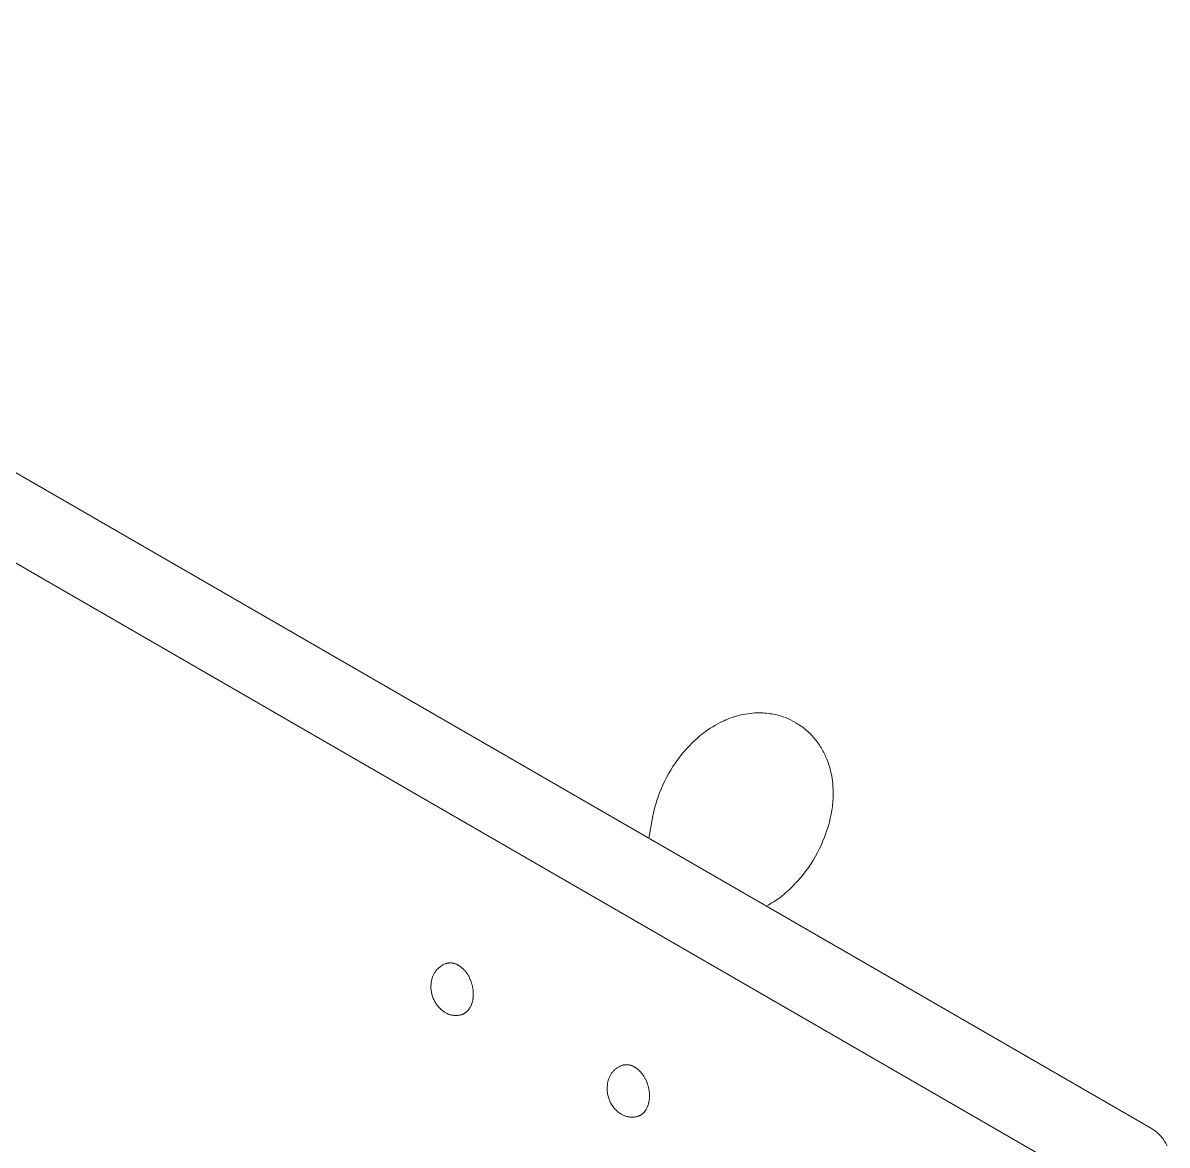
# Model space of a CAD drawing. Header units: millimetres. Extents: x -253 to 4295, y -442 to 2895.
# Drawn here: x 3971.9 to 4226.2, y 1101.4 to 1350.7 of the extents above; entities that cross this region are included whole.
import ezdxf

# ---------------------------------------------------------------- set-up
doc = ezdxf.new("R2010")
doc.units = ezdxf.units.MM
doc.layers.add('ZANO_R', color=7, linetype='Continuous', lineweight=0)

msp = doc.modelspace()

# ---------------------------------------------------------------- linework, layer by layer
at = {"layer": 'ZANO_R'}
for p, q in [((3227.7, 1679.58), (4222.85, 1105.03)), ((3207.81, 1670.93), (4202.96, 1096.38)), ((4133.49, 1197.33), (4134.01, 1197.38)), ((4134.01, 1197.38), (4134.54, 1197.42)), ((4134.54, 1197.42), (4135.01, 1197.44)), ((4135.01, 1197.44), (4135.48, 1197.44)), ((4135.48, 1197.44), (4135.94, 1197.43)), ((4135.94, 1197.43), (4136.41, 1197.42)), ((4136.41, 1197.42), (4136.79, 1197.39)), ((4136.79, 1197.39), (4137.17, 1197.36)), ((4137.17, 1197.36), (4137.55, 1197.31)), ((4125.79, 1194.71), (4126.31, 1195)), ((4126.31, 1195), (4126.84, 1195.28)), ((4126.84, 1195.28), (4127.27, 1195.5)), ((4127.27, 1195.5), (4127.71, 1195.7)), ((4127.71, 1195.7), (4128.15, 1195.89)), ((4128.15, 1195.89), (4128.6, 1196.08)), ((4128.6, 1196.08), (4129.04, 1196.25)), ((4129.04, 1196.25), (4129.5, 1196.41)), ((4129.5, 1196.41), (4129.95, 1196.56)), ((4129.95, 1196.56), (4130.41, 1196.7)), ((4130.41, 1196.7), (4130.92, 1196.84)), ((4130.92, 1196.84), (4131.43, 1196.97)), ((4131.43, 1196.97), (4131.94, 1197.08)), ((4131.94, 1197.08), (4132.45, 1197.18)), ((4132.45, 1197.18), (4132.97, 1197.26)), ((4132.97, 1197.26), (4133.49, 1197.33)), ((4137.55, 1197.31), (4137.93, 1197.26)), ((4137.93, 1197.26), (4138.3, 1197.2)), ((4138.3, 1197.2), (4138.68, 1197.13)), ((4138.68, 1197.13), (4139.05, 1197.05)), ((4139.05, 1197.05), (4139.42, 1196.97)), ((4139.42, 1196.97), (4139.95, 1196.83)), ((4139.95, 1196.83), (4140.47, 1196.67)), ((4140.47, 1196.67), (4140.99, 1196.49)), ((4140.99, 1196.49), (4141.5, 1196.3)), ((4141.5, 1196.3), (4142.01, 1196.09)), ((4142.01, 1196.09), (4142.51, 1195.86)), ((4142.51, 1195.86), (4143, 1195.62)), ((4143, 1195.62), (4143.48, 1195.36)), ((4143.58, 1195.3), (4144, 1195.04)), ((4144, 1195.04), (4144.42, 1194.78)), ((4122.07, 1192.07), (4122.44, 1192.38)), ((4122.44, 1192.38), (4122.82, 1192.68)), ((4122.82, 1192.68), (4123.2, 1192.98)), ((4123.2, 1192.98), (4123.58, 1193.27)), ((4123.58, 1193.27), (4124.12, 1193.65)), ((4124.12, 1193.65), (4124.66, 1194.02)), ((4124.66, 1194.02), (4125.22, 1194.37)), ((4125.22, 1194.37), (4125.79, 1194.71)), ((4144.42, 1194.78), (4144.7, 1194.58)), ((4144.7, 1194.58), (4144.99, 1194.38)), ((4144.99, 1194.38), (4145.26, 1194.17)), ((4145.26, 1194.17), (4145.53, 1193.96)), ((4145.53, 1193.96), (4145.8, 1193.75)), ((4145.8, 1193.75), (4146.06, 1193.52)), ((4146.06, 1193.52), (4146.32, 1193.29)), ((4146.32, 1193.29), (4146.57, 1193.06)), ((4146.57, 1193.06), (4146.82, 1192.82)), ((4146.82, 1192.82), (4147.06, 1192.58)), ((4147.06, 1192.58), (4147.29, 1192.33)), ((4147.29, 1192.33), (4147.52, 1192.07)), ((4119.31, 1189.36), (4119.96, 1190.08)), ((4119.96, 1190.08), (4120.64, 1190.76)), ((4120.64, 1190.76), (4121.35, 1191.43)), ((4121.35, 1191.43), (4121.71, 1191.76)), ((4121.71, 1191.76), (4122.07, 1192.07)), ((4147.52, 1192.07), (4147.75, 1191.81)), ((4147.75, 1191.81), (4147.97, 1191.55)), ((4147.97, 1191.55), (4148.18, 1191.28)), ((4148.18, 1191.28), (4148.39, 1191.01)), ((4148.39, 1191.01), (4148.58, 1190.75)), ((4148.58, 1190.75), (4148.76, 1190.5)), ((4148.76, 1190.5), (4148.94, 1190.24)), ((4148.94, 1190.24), (4149.11, 1189.97)), ((4149.11, 1189.97), (4149.27, 1189.71)), ((4117.47, 1187.1), (4118.06, 1187.87)), ((4118.06, 1187.87), (4118.67, 1188.63)), ((4118.67, 1188.63), (4119.31, 1189.36)), ((4149.27, 1189.71), (4149.43, 1189.44)), ((4149.43, 1189.44), (4149.59, 1189.17)), ((4149.59, 1189.17), (4149.74, 1188.89)), ((4149.74, 1188.89), (4149.89, 1188.62)), ((4149.89, 1188.62), (4150.03, 1188.34)), ((4150.03, 1188.34), (4150.16, 1188.05)), ((4150.16, 1188.05), (4150.29, 1187.77)), ((4150.29, 1187.77), (4150.42, 1187.48)), ((4150.42, 1187.48), (4150.54, 1187.19)), ((4150.54, 1187.19), (4150.77, 1186.61)), ((4115.38, 1183.88), (4115.86, 1184.69)), ((4115.86, 1184.69), (4116.37, 1185.51)), ((4116.37, 1185.51), (4116.91, 1186.31)), ((4116.91, 1186.31), (4117.47, 1187.1)), ((4150.77, 1186.61), (4150.95, 1186.09)), ((4150.95, 1186.09), (4151.11, 1185.56)), ((4151.11, 1185.56), (4151.27, 1185.03)), ((4151.27, 1185.03), (4151.4, 1184.5)), ((4114.1, 1181.35), (4114.5, 1182.2)), ((4114.5, 1182.2), (4114.93, 1183.05)), ((4114.93, 1183.05), (4115.38, 1183.88)), ((4151.4, 1184.5), (4151.52, 1183.96)), ((4151.52, 1183.96), (4151.63, 1183.42)), ((4151.63, 1183.42), (4151.72, 1182.88)), ((4151.72, 1182.88), (4151.79, 1182.33)), ((4151.79, 1182.33), (4151.87, 1181.65)), ((4113.07, 1178.82), (4113.39, 1179.67)), ((4113.39, 1179.67), (4113.73, 1180.52)), ((4113.73, 1180.52), (4114.1, 1181.35)), ((4151.87, 1181.65), (4151.92, 1180.97)), ((4151.92, 1180.97), (4151.95, 1180.28)), ((4151.95, 1180.28), (4151.96, 1179.6)), ((4151.96, 1179.6), (4151.96, 1179.01)), ((4112.3, 1176.29), (4112.53, 1177.13)), ((4112.53, 1177.13), (4112.78, 1177.96)), ((4112.78, 1177.96), (4113.07, 1178.82)), ((4151.83, 1177.1), (4151.78, 1176.66)), ((4151.87, 1177.54), (4151.83, 1177.1)), ((4151.91, 1177.98), (4151.87, 1177.54)), ((4151.93, 1178.42), (4151.91, 1177.98)), ((4151.96, 1179.01), (4151.93, 1178.42)), ((4110.98, 1169.62), (4111.92, 1174.58)), ((4111.93, 1174.6), (4112.1, 1175.45)), ((4112.1, 1175.45), (4112.3, 1176.29)), ((4151.51, 1174.91), (4151.33, 1174.06)), ((4151.66, 1175.79), (4151.51, 1174.91)), ((4151.78, 1176.66), (4151.66, 1175.79)), ((4150.9, 1172.38), (4150.65, 1171.55)), ((4151.13, 1173.22), (4150.9, 1172.38)), ((4151.33, 1174.06), (4151.13, 1173.22)), ((4150.04, 1169.84), (4149.7, 1168.99)), ((4150.36, 1170.69), (4150.04, 1169.84)), ((4150.65, 1171.55), (4150.36, 1170.69)), ((4148.93, 1167.31), (4148.5, 1166.46)), ((4149.34, 1168.16), (4148.93, 1167.31)), ((4149.7, 1168.99), (4149.34, 1168.16)), ((4147.57, 1164.82), (4147.06, 1164)), ((4148.05, 1165.63), (4147.57, 1164.82)), ((4148.5, 1166.46), (4148.05, 1165.63)), ((4145.96, 1162.41), (4145.38, 1161.64)), ((4146.52, 1163.2), (4145.96, 1162.41)), ((4147.06, 1164), (4146.52, 1163.2)), ((4143.47, 1159.44), (4142.79, 1158.75)), ((4144.13, 1160.15), (4143.47, 1159.44)), ((4144.76, 1160.88), (4144.13, 1160.15)), ((4145.38, 1161.64), (4144.76, 1160.88)), ((4140.62, 1156.83), (4140.24, 1156.53)), ((4140.99, 1157.13), (4140.62, 1156.83)), ((4141.36, 1157.44), (4140.99, 1157.13)), ((4141.73, 1157.75), (4141.36, 1157.44)), ((4142.09, 1158.08), (4141.73, 1157.75)), ((4142.79, 1158.75), (4142.09, 1158.08)), ((4137.65, 1154.8), (4137.13, 1154.51)), ((4138.21, 1155.14), (4137.65, 1154.8)), ((4138.77, 1155.49), (4138.21, 1155.14)), ((4139.32, 1155.86), (4138.77, 1155.49)), ((4139.86, 1156.24), (4139.32, 1155.86)), ((4140.24, 1156.53), (4139.86, 1156.24)), ((4065.12, 1141.36), (4065.26, 1141.44)), ((4065.26, 1141.44), (4065.41, 1141.52)), ((4065.41, 1141.52), (4065.57, 1141.59)), ((4065.57, 1141.59), (4065.72, 1141.66)), ((4065.72, 1141.66), (4065.88, 1141.72)), ((4065.88, 1141.72), (4066.04, 1141.78)), ((4066.16, 1141.81), (4066.04, 1141.78)), ((4066.27, 1141.83), (4066.16, 1141.81)), ((4066.38, 1141.85), (4066.27, 1141.83)), ((4066.5, 1141.86), (4066.38, 1141.85)), ((4066.61, 1141.88), (4066.5, 1141.86)), ((4066.73, 1141.88), (4066.61, 1141.88)), ((4066.84, 1141.89), (4066.73, 1141.88)), ((4066.96, 1141.89), (4066.84, 1141.89)), ((4067.07, 1141.88), (4066.96, 1141.89)), ((4067.19, 1141.88), (4067.07, 1141.88)), ((4067.3, 1141.86), (4067.19, 1141.88)), ((4067.42, 1141.85), (4067.3, 1141.86)), ((4067.53, 1141.83), (4067.42, 1141.85)), ((4067.65, 1141.81), (4067.53, 1141.83)), ((4067.76, 1141.78), (4067.65, 1141.81)), ((4067.87, 1141.75), (4067.76, 1141.78)), ((4067.98, 1141.71), (4067.87, 1141.75)), ((4068.09, 1141.67), (4067.98, 1141.71)), ((4068.2, 1141.63), (4068.09, 1141.67)), ((4068.3, 1141.59), (4068.2, 1141.63)), ((4068.41, 1141.54), (4068.3, 1141.59)), ((4068.51, 1141.48), (4068.41, 1141.54)), ((4068.61, 1141.43), (4068.51, 1141.48)), ((4068.71, 1141.37), (4068.61, 1141.43)), ((4062.97, 1138.81), (4063.03, 1138.97)), ((4063.03, 1138.97), (4063.1, 1139.12)), ((4063.1, 1139.12), (4063.17, 1139.28)), ((4063.17, 1139.28), (4063.25, 1139.43)), ((4063.25, 1139.43), (4063.33, 1139.58)), ((4063.33, 1139.58), (4063.42, 1139.72)), ((4063.42, 1139.72), (4063.51, 1139.87)), ((4063.51, 1139.87), (4063.61, 1140)), ((4063.61, 1140), (4063.71, 1140.14)), ((4063.71, 1140.14), (4063.82, 1140.27)), ((4063.82, 1140.27), (4063.93, 1140.4)), ((4063.93, 1140.4), (4064.05, 1140.52)), ((4064.05, 1140.52), (4064.17, 1140.64)), ((4064.17, 1140.64), (4064.29, 1140.76)), ((4064.29, 1140.76), (4064.42, 1140.87)), ((4064.42, 1140.87), (4064.55, 1140.98)), ((4064.55, 1140.98), (4064.69, 1141.08)), ((4064.69, 1141.08), (4064.83, 1141.18)), ((4064.83, 1141.18), (4064.97, 1141.27)), ((4064.97, 1141.27), (4065.12, 1141.36)), ((4068.8, 1141.31), (4068.71, 1141.37)), ((4068.9, 1141.25), (4068.8, 1141.31)), ((4068.99, 1141.19), (4068.9, 1141.25)), ((4069.08, 1141.13), (4068.99, 1141.19)), ((4069.18, 1141.06), (4069.08, 1141.13)), ((4069.27, 1140.99), (4069.18, 1141.06)), ((4069.36, 1140.92), (4069.27, 1140.99)), ((4069.46, 1140.84), (4069.36, 1140.92)), ((4069.55, 1140.76), (4069.46, 1140.84)), ((4069.64, 1140.67), (4069.55, 1140.76)), ((4069.73, 1140.59), (4069.64, 1140.67)), ((4069.82, 1140.5), (4069.73, 1140.59)), ((4069.92, 1140.4), (4069.82, 1140.5)), ((4070.01, 1140.31), (4069.92, 1140.4)), ((4070.09, 1140.21), (4070.01, 1140.31)), ((4070.18, 1140.11), (4070.09, 1140.21)), ((4070.27, 1140), (4070.18, 1140.11)), ((4070.36, 1139.89), (4070.27, 1140)), ((4070.44, 1139.78), (4070.36, 1139.89)), ((4070.52, 1139.67), (4070.44, 1139.78)), ((4070.6, 1139.55), (4070.52, 1139.67)), ((4070.69, 1139.43), (4070.6, 1139.55)), ((4070.76, 1139.31), (4070.69, 1139.43)), ((4070.84, 1139.18), (4070.76, 1139.31)), ((4070.91, 1139.05), (4070.84, 1139.18)), ((4070.99, 1138.93), (4070.91, 1139.05)), ((4071.06, 1138.79), (4070.99, 1138.93)), ((4062.61, 1136.91), (4062.63, 1137.14)), ((4062.61, 1136.68), (4062.61, 1136.91)), ((4062.61, 1136.45), (4062.61, 1136.68)), ((4062.61, 1136.22), (4062.61, 1136.45)), ((4062.63, 1137.14), (4062.65, 1137.37)), ((4062.65, 1137.37), (4062.68, 1137.6)), ((4062.68, 1137.6), (4062.72, 1137.82)), ((4062.72, 1137.82), (4062.75, 1137.99)), ((4062.75, 1137.99), (4062.78, 1138.16)), ((4062.78, 1138.16), (4062.82, 1138.32)), ((4062.82, 1138.32), (4062.87, 1138.49)), ((4062.87, 1138.49), (4062.92, 1138.65)), ((4062.92, 1138.65), (4062.97, 1138.81)), ((4071.13, 1138.66), (4071.06, 1138.79)), ((4071.19, 1138.52), (4071.13, 1138.66)), ((4071.26, 1138.39), (4071.19, 1138.52)), ((4071.32, 1138.25), (4071.26, 1138.39)), ((4071.38, 1138.11), (4071.32, 1138.25)), ((4071.44, 1137.97), (4071.38, 1138.11)), ((4071.49, 1137.82), (4071.44, 1137.97)), ((4071.54, 1137.68), (4071.49, 1137.82)), ((4071.59, 1137.54), (4071.54, 1137.68)), ((4071.64, 1137.39), (4071.59, 1137.54)), ((4071.68, 1137.24), (4071.64, 1137.39)), ((4071.72, 1137.1), (4071.68, 1137.24)), ((4071.76, 1136.95), (4071.72, 1137.1)), ((4071.8, 1136.8), (4071.76, 1136.95)), ((4071.83, 1136.65), (4071.8, 1136.8)), ((4071.86, 1136.51), (4071.83, 1136.65)), ((4071.89, 1136.36), (4071.86, 1136.51)), ((4071.91, 1136.21), (4071.89, 1136.36)), ((4062.63, 1135.99), (4062.61, 1136.22)), ((4062.65, 1135.77), (4062.63, 1135.99)), ((4062.69, 1135.54), (4062.65, 1135.77)), ((4062.73, 1135.31), (4062.69, 1135.54)), ((4062.77, 1135.09), (4062.73, 1135.31)), ((4062.83, 1134.86), (4062.77, 1135.09)), ((4062.89, 1134.64), (4062.83, 1134.86)), ((4062.96, 1134.42), (4062.89, 1134.64)), ((4063.04, 1134.21), (4062.96, 1134.42)), ((4063.12, 1134), (4063.04, 1134.21)), ((4063.22, 1133.78), (4063.12, 1134)), ((4071.94, 1136.07), (4071.91, 1136.21)), ((4071.92, 1133.78), (4071.94, 1133.9)), ((4071.96, 1135.92), (4071.94, 1136.07)), ((4071.94, 1133.9), (4071.95, 1134.02)), ((4071.95, 1134.02), (4071.97, 1134.15)), ((4071.97, 1135.78), (4071.96, 1135.92)), ((4071.99, 1135.64), (4071.97, 1135.78)), ((4071.97, 1134.15), (4071.98, 1134.28)), ((4071.98, 1134.28), (4071.99, 1134.4)), ((4072, 1135.49), (4071.99, 1135.64)), ((4071.99, 1134.4), (4072, 1134.53)), ((4072.01, 1135.35), (4072, 1135.49)), ((4072, 1134.53), (4072.01, 1134.67)), ((4072.01, 1135.21), (4072.01, 1135.35)), ((4072.01, 1135.07), (4072.01, 1135.21)), ((4072.01, 1134.94), (4072.01, 1135.07)), ((4072.01, 1134.8), (4072.01, 1134.94)), ((4072.01, 1134.67), (4072.01, 1134.8)), ((4063.31, 1133.58), (4063.22, 1133.78)), ((4063.42, 1133.37), (4063.31, 1133.58)), ((4063.53, 1133.17), (4063.42, 1133.37)), ((4063.65, 1132.98), (4063.53, 1133.17)), ((4063.78, 1132.79), (4063.65, 1132.98)), ((4063.91, 1132.6), (4063.78, 1132.79)), ((4064.05, 1132.42), (4063.91, 1132.6)), ((4064.2, 1132.24), (4064.05, 1132.42)), ((4064.35, 1132.07), (4064.2, 1132.24)), ((4064.51, 1131.9), (4064.35, 1132.07)), ((4064.67, 1131.74), (4064.51, 1131.9)), ((4064.84, 1131.58), (4064.67, 1131.74)), ((4065.01, 1131.43), (4064.84, 1131.58)), ((4065.19, 1131.29), (4065.01, 1131.43)), ((4065.37, 1131.15), (4065.19, 1131.29)), ((4070.73, 1131.24), (4070.78, 1131.29)), ((4070.78, 1131.29), (4070.82, 1131.34)), ((4070.82, 1131.34), (4070.87, 1131.39)), ((4070.87, 1131.39), (4070.91, 1131.44)), ((4070.91, 1131.44), (4070.95, 1131.49)), ((4070.95, 1131.49), (4070.99, 1131.55)), ((4070.99, 1131.55), (4071.04, 1131.6)), ((4071.04, 1131.6), (4071.12, 1131.71)), ((4071.12, 1131.71), (4071.19, 1131.83)), ((4071.19, 1131.83), (4071.27, 1131.95)), ((4071.27, 1131.95), (4071.33, 1132.07)), ((4071.33, 1132.07), (4071.4, 1132.19)), ((4071.4, 1132.19), (4071.46, 1132.32)), ((4071.46, 1132.32), (4071.52, 1132.45)), ((4071.52, 1132.45), (4071.58, 1132.58)), ((4071.58, 1132.58), (4071.63, 1132.71)), ((4071.63, 1132.71), (4071.68, 1132.84)), ((4071.68, 1132.84), (4071.72, 1132.98)), ((4071.72, 1132.98), (4071.76, 1133.11)), ((4071.76, 1133.11), (4071.8, 1133.25)), ((4071.8, 1133.25), (4071.84, 1133.39)), ((4071.84, 1133.39), (4071.87, 1133.53)), ((4071.87, 1133.53), (4071.9, 1133.66)), ((4071.9, 1133.66), (4071.92, 1133.78)), ((4065.56, 1131.02), (4065.37, 1131.15)), ((4065.76, 1130.89), (4065.56, 1131.02)), ((4065.89, 1130.81), (4065.76, 1130.89)), ((4066.03, 1130.74), (4065.89, 1130.81)), ((4066.17, 1130.67), (4066.03, 1130.74)), ((4066.31, 1130.61), (4066.17, 1130.67)), ((4066.45, 1130.55), (4066.31, 1130.61)), ((4066.6, 1130.49), (4066.45, 1130.55)), ((4066.75, 1130.44), (4066.6, 1130.49)), ((4066.9, 1130.4), (4066.75, 1130.44)), ((4067.05, 1130.36), (4066.9, 1130.4)), ((4067.2, 1130.32), (4067.05, 1130.36)), ((4067.35, 1130.29), (4067.2, 1130.32)), ((4067.51, 1130.27), (4067.35, 1130.29)), ((4067.66, 1130.25), (4067.51, 1130.27)), ((4067.82, 1130.24), (4067.66, 1130.25)), ((4067.97, 1130.23), (4067.82, 1130.24)), ((4068.13, 1130.23), (4067.97, 1130.23)), ((4068.29, 1130.23), (4068.13, 1130.23)), ((4068.44, 1130.24), (4068.29, 1130.23)), ((4068.6, 1130.25), (4068.44, 1130.24)), ((4068.75, 1130.27), (4068.6, 1130.25)), ((4068.91, 1130.29), (4068.75, 1130.27)), ((4069.06, 1130.32), (4068.91, 1130.29)), ((4069.21, 1130.35), (4069.06, 1130.32)), ((4069.36, 1130.39), (4069.21, 1130.35)), ((4069.36, 1130.39), (4069.42, 1130.41)), ((4069.42, 1130.41), (4069.48, 1130.43)), ((4069.48, 1130.43), (4069.54, 1130.45)), ((4069.54, 1130.45), (4069.6, 1130.47)), ((4069.6, 1130.47), (4069.66, 1130.5)), ((4069.66, 1130.5), (4069.72, 1130.52)), ((4069.72, 1130.52), (4069.78, 1130.55)), ((4069.78, 1130.55), (4069.84, 1130.58)), ((4069.84, 1130.58), (4069.89, 1130.61)), ((4069.89, 1130.61), (4069.95, 1130.64)), ((4069.95, 1130.64), (4070.01, 1130.67)), ((4070.01, 1130.67), (4070.06, 1130.7)), ((4070.06, 1130.7), (4070.12, 1130.74)), ((4070.12, 1130.74), (4070.17, 1130.77)), ((4070.17, 1130.77), (4070.23, 1130.81)), ((4070.23, 1130.81), (4070.28, 1130.85)), ((4070.28, 1130.85), (4070.33, 1130.88)), ((4070.33, 1130.88), (4070.38, 1130.92)), ((4070.38, 1130.92), (4070.44, 1130.97)), ((4070.44, 1130.97), (4070.49, 1131.01)), ((4070.49, 1131.01), (4070.54, 1131.05)), ((4070.54, 1131.05), (4070.59, 1131.1)), ((4070.59, 1131.1), (4070.63, 1131.14)), ((4070.63, 1131.14), (4070.68, 1131.19)), ((4070.68, 1131.19), (4070.73, 1131.24)), ((4103.82, 1118.49), (4103.96, 1118.58)), ((4103.96, 1118.58), (4104.11, 1118.68)), ((4104.11, 1118.68), (4104.25, 1118.77)), ((4104.25, 1118.77), (4104.4, 1118.85)), ((4104.4, 1118.85), (4104.55, 1118.93)), ((4104.55, 1118.93), (4104.7, 1119)), ((4104.7, 1119), (4104.86, 1119.07)), ((4104.86, 1119.07), (4105.02, 1119.13)), ((4105.02, 1119.13), (4105.18, 1119.18)), ((4105.18, 1119.18), (4105.29, 1119.21)), ((4105.29, 1119.21), (4105.4, 1119.23)), ((4105.4, 1119.23), (4105.52, 1119.25)), ((4105.52, 1119.25), (4105.63, 1119.27)), ((4105.63, 1119.27), (4105.75, 1119.28)), ((4105.75, 1119.28), (4105.86, 1119.29)), ((4105.86, 1119.29), (4105.98, 1119.29)), ((4105.98, 1119.29), (4106.09, 1119.29)), ((4106.09, 1119.29), (4106.21, 1119.29)), ((4106.21, 1119.29), (4106.32, 1119.28)), ((4106.32, 1119.28), (4106.44, 1119.27)), ((4106.44, 1119.27), (4106.55, 1119.25)), ((4106.55, 1119.25), (4106.67, 1119.23)), ((4106.67, 1119.23), (4106.78, 1119.21)), ((4106.78, 1119.21), (4106.89, 1119.18)), ((4106.89, 1119.18), (4107, 1119.15)), ((4107, 1119.15), (4107.12, 1119.12)), ((4107.12, 1119.12), (4107.22, 1119.08)), ((4107.22, 1119.08), (4107.33, 1119.04)), ((4107.33, 1119.04), (4107.44, 1118.99)), ((4107.44, 1118.99), (4107.54, 1118.94)), ((4107.54, 1118.94), (4107.65, 1118.89)), ((4107.65, 1118.89), (4107.75, 1118.83)), ((4107.75, 1118.83), (4107.85, 1118.77)), ((4107.85, 1118.77), (4107.94, 1118.72)), ((4107.94, 1118.72), (4108.03, 1118.66)), ((4108.03, 1118.66), (4108.12, 1118.6)), ((4108.12, 1118.6), (4108.22, 1118.53)), ((4102, 1115.89), (4102.05, 1116.06)), ((4102.05, 1116.06), (4102.11, 1116.22)), ((4102.11, 1116.22), (4102.17, 1116.37)), ((4102.17, 1116.37), (4102.24, 1116.53)), ((4102.24, 1116.53), (4102.31, 1116.68)), ((4102.31, 1116.68), (4102.39, 1116.83)), ((4102.39, 1116.83), (4102.47, 1116.98)), ((4102.47, 1116.98), (4102.56, 1117.13)), ((4102.56, 1117.13), (4102.65, 1117.27)), ((4102.65, 1117.27), (4102.75, 1117.41)), ((4102.75, 1117.41), (4102.85, 1117.55)), ((4102.85, 1117.55), (4102.96, 1117.68)), ((4102.96, 1117.68), (4103.07, 1117.81)), ((4103.07, 1117.81), (4103.18, 1117.93)), ((4103.18, 1117.93), (4103.3, 1118.05)), ((4103.3, 1118.05), (4103.43, 1118.17)), ((4103.43, 1118.17), (4103.56, 1118.28)), ((4103.56, 1118.28), (4103.69, 1118.38)), ((4103.69, 1118.38), (4103.82, 1118.49)), ((4108.22, 1118.53), (4108.31, 1118.47)), ((4108.31, 1118.47), (4108.4, 1118.39)), ((4108.4, 1118.39), (4108.5, 1118.32)), ((4108.5, 1118.32), (4108.59, 1118.24)), ((4108.59, 1118.24), (4108.68, 1118.16)), ((4108.68, 1118.16), (4108.78, 1118.08)), ((4108.78, 1118.08), (4108.87, 1117.99)), ((4108.87, 1117.99), (4108.96, 1117.9)), ((4108.96, 1117.9), (4109.05, 1117.81)), ((4109.05, 1117.81), (4109.14, 1117.71)), ((4109.14, 1117.71), (4109.23, 1117.61)), ((4109.23, 1117.61), (4109.32, 1117.51)), ((4109.32, 1117.51), (4109.4, 1117.4)), ((4109.4, 1117.4), (4109.49, 1117.3)), ((4109.49, 1117.3), (4109.58, 1117.18)), ((4109.58, 1117.18), (4109.66, 1117.07)), ((4109.66, 1117.07), (4109.74, 1116.95)), ((4109.74, 1116.95), (4109.82, 1116.83)), ((4109.82, 1116.83), (4109.9, 1116.71)), ((4109.9, 1116.71), (4109.98, 1116.59)), ((4109.98, 1116.59), (4110.05, 1116.46)), ((4110.05, 1116.46), (4110.12, 1116.33)), ((4110.12, 1116.33), (4110.19, 1116.2)), ((4110.19, 1116.2), (4110.26, 1116.07)), ((4110.26, 1116.07), (4110.33, 1115.93)), ((4101.74, 1114.09), (4101.75, 1114.32)), ((4101.74, 1113.86), (4101.74, 1114.09)), ((4101.75, 1113.63), (4101.74, 1113.86)), ((4101.75, 1114.32), (4101.76, 1114.55)), ((4101.77, 1113.4), (4101.75, 1113.63)), ((4101.76, 1114.55), (4101.79, 1114.78)), ((4101.79, 1114.78), (4101.82, 1115)), ((4101.82, 1115), (4101.86, 1115.23)), ((4101.86, 1115.23), (4101.88, 1115.4)), ((4101.88, 1115.4), (4101.92, 1115.56)), ((4101.92, 1115.56), (4101.96, 1115.73)), ((4101.96, 1115.73), (4102, 1115.89)), ((4110.33, 1115.93), (4110.39, 1115.79)), ((4110.39, 1115.79), (4110.46, 1115.65)), ((4110.46, 1115.65), (4110.52, 1115.51)), ((4110.52, 1115.51), (4110.57, 1115.37)), ((4110.57, 1115.37), (4110.63, 1115.23)), ((4110.63, 1115.23), (4110.68, 1115.09)), ((4110.68, 1115.09), (4110.73, 1114.94)), ((4110.73, 1114.94), (4110.77, 1114.79)), ((4110.77, 1114.79), (4110.82, 1114.65)), ((4110.82, 1114.65), (4110.86, 1114.5)), ((4110.86, 1114.5), (4110.9, 1114.35)), ((4110.9, 1114.35), (4110.93, 1114.21)), ((4110.93, 1114.21), (4110.97, 1114.06)), ((4110.97, 1114.06), (4111, 1113.91)), ((4111, 1113.91), (4111.03, 1113.77)), ((4111.03, 1113.77), (4111.05, 1113.62)), ((4111.05, 1113.62), (4111.07, 1113.47)), ((4111.07, 1113.47), (4111.09, 1113.33)), ((4101.79, 1113.17), (4101.77, 1113.4)), ((4101.82, 1112.94), (4101.79, 1113.17)), ((4101.86, 1112.72), (4101.82, 1112.94)), ((4101.91, 1112.49), (4101.86, 1112.72)), ((4101.96, 1112.27), (4101.91, 1112.49)), ((4102.03, 1112.05), (4101.96, 1112.27)), ((4102.1, 1111.83), (4102.03, 1112.05)), ((4102.17, 1111.61), (4102.1, 1111.83)), ((4102.26, 1111.4), (4102.17, 1111.61)), ((4102.35, 1111.19), (4102.26, 1111.4)), ((4102.45, 1110.98), (4102.35, 1111.19)), ((4102.56, 1110.78), (4102.45, 1110.98)), ((4111, 1110.93), (4110.97, 1110.79)), ((4111.03, 1111.07), (4111, 1110.93)), ((4111.05, 1111.19), (4111.03, 1111.07)), ((4111.07, 1111.31), (4111.05, 1111.19)), ((4111.09, 1111.43), (4111.07, 1111.31)), ((4111.09, 1113.33), (4111.11, 1113.18)), ((4111.1, 1111.55), (4111.09, 1111.43)), ((4111.12, 1111.68), (4111.1, 1111.55)), ((4111.11, 1113.18), (4111.12, 1113.04)), ((4111.12, 1113.04), (4111.13, 1112.9)), ((4111.13, 1111.81), (4111.12, 1111.68)), ((4111.13, 1112.9), (4111.14, 1112.76)), ((4111.14, 1111.94), (4111.13, 1111.81)), ((4111.14, 1112.76), (4111.15, 1112.62)), ((4111.15, 1112.21), (4111.14, 1112.07)), ((4111.14, 1112.07), (4111.14, 1111.94)), ((4111.15, 1112.62), (4111.15, 1112.48)), ((4111.15, 1112.48), (4111.15, 1112.34)), ((4111.15, 1112.34), (4111.15, 1112.21)), ((4102.67, 1110.58), (4102.56, 1110.78)), ((4102.79, 1110.38), (4102.67, 1110.58)), ((4102.92, 1110.19), (4102.79, 1110.38)), ((4103.05, 1110), (4102.92, 1110.19)), ((4103.19, 1109.82), (4103.05, 1110)), ((4103.33, 1109.64), (4103.19, 1109.82)), ((4103.49, 1109.47), (4103.33, 1109.64)), ((4103.64, 1109.3), (4103.49, 1109.47)), ((4103.81, 1109.14), (4103.64, 1109.3)), ((4103.97, 1108.99), (4103.81, 1109.14)), ((4104.15, 1108.84), (4103.97, 1108.99)), ((4104.33, 1108.69), (4104.15, 1108.84)), ((4104.51, 1108.55), (4104.33, 1108.69)), ((4104.7, 1108.42), (4104.51, 1108.55)), ((4104.89, 1108.3), (4104.7, 1108.42)), ((4109.57, 1108.37), (4109.52, 1108.33)), ((4109.62, 1108.41), (4109.57, 1108.37)), ((4109.67, 1108.46), (4109.62, 1108.41)), ((4109.72, 1108.5), (4109.67, 1108.46)), ((4109.77, 1108.55), (4109.72, 1108.5)), ((4109.82, 1108.6), (4109.77, 1108.55)), ((4109.86, 1108.64), (4109.82, 1108.6)), ((4109.91, 1108.69), (4109.86, 1108.64)), ((4109.96, 1108.74), (4109.91, 1108.69)), ((4110, 1108.79), (4109.96, 1108.74)), ((4110.04, 1108.85), (4110, 1108.79)), ((4110.09, 1108.9), (4110.04, 1108.85)), ((4110.13, 1108.95), (4110.09, 1108.9)), ((4110.17, 1109.01), (4110.13, 1108.95)), ((4110.25, 1109.12), (4110.17, 1109.01)), ((4110.33, 1109.23), (4110.25, 1109.12)), ((4110.4, 1109.35), (4110.33, 1109.23)), ((4110.47, 1109.47), (4110.4, 1109.35)), ((4110.54, 1109.6), (4110.47, 1109.47)), ((4110.6, 1109.72), (4110.54, 1109.6)), ((4110.66, 1109.85), (4110.6, 1109.72)), ((4110.71, 1109.98), (4110.66, 1109.85)), ((4110.76, 1110.11), (4110.71, 1109.98)), ((4110.81, 1110.25), (4110.76, 1110.11)), ((4110.86, 1110.38), (4110.81, 1110.25)), ((4110.9, 1110.52), (4110.86, 1110.38)), ((4110.94, 1110.66), (4110.9, 1110.52)), ((4110.97, 1110.79), (4110.94, 1110.66)), ((4105.03, 1108.22), (4104.89, 1108.3)), ((4105.16, 1108.14), (4105.03, 1108.22)), ((4105.3, 1108.07), (4105.16, 1108.14)), ((4105.45, 1108.01), (4105.3, 1108.07)), ((4105.59, 1107.95), (4105.45, 1108.01)), ((4105.74, 1107.9), (4105.59, 1107.95)), ((4105.88, 1107.85), (4105.74, 1107.9)), ((4106.03, 1107.8), (4105.88, 1107.85)), ((4106.18, 1107.76), (4106.03, 1107.8)), ((4106.34, 1107.73), (4106.18, 1107.76)), ((4106.49, 1107.7), (4106.34, 1107.73)), ((4106.64, 1107.68), (4106.49, 1107.7)), ((4106.8, 1107.66), (4106.64, 1107.68)), ((4106.95, 1107.64), (4106.8, 1107.66)), ((4107.11, 1107.64), (4106.95, 1107.64)), ((4107.26, 1107.63), (4107.11, 1107.64)), ((4107.42, 1107.63), (4107.26, 1107.63)), ((4107.58, 1107.64), (4107.42, 1107.63)), ((4107.73, 1107.66), (4107.58, 1107.64)), ((4107.89, 1107.67), (4107.73, 1107.66)), ((4108.04, 1107.7), (4107.89, 1107.67)), ((4108.19, 1107.73), (4108.04, 1107.7)), ((4108.35, 1107.76), (4108.19, 1107.73)), ((4108.5, 1107.8), (4108.35, 1107.76)), ((4108.56, 1107.82), (4108.5, 1107.8)), ((4108.62, 1107.84), (4108.56, 1107.82)), ((4108.68, 1107.86), (4108.62, 1107.84)), ((4108.74, 1107.88), (4108.68, 1107.86)), ((4108.8, 1107.9), (4108.74, 1107.88)), ((4108.86, 1107.93), (4108.8, 1107.9)), ((4108.91, 1107.95), (4108.86, 1107.93)), ((4108.97, 1107.98), (4108.91, 1107.95)), ((4109.03, 1108.01), (4108.97, 1107.98)), ((4109.09, 1108.04), (4109.03, 1108.01)), ((4109.14, 1108.07), (4109.09, 1108.04)), ((4109.2, 1108.11), (4109.14, 1108.07)), ((4109.25, 1108.14), (4109.2, 1108.11)), ((4109.31, 1108.18), (4109.25, 1108.14)), ((4109.36, 1108.21), (4109.31, 1108.18)), ((4109.42, 1108.25), (4109.36, 1108.21)), ((4109.47, 1108.29), (4109.42, 1108.25)), ((4109.52, 1108.33), (4109.47, 1108.29)), ((4222.85, 1105.03), (4223.11, 1104.85)), ((4223.11, 1104.85), (4223.37, 1104.67)), ((4223.37, 1104.67), (4223.62, 1104.47)), ((4223.62, 1104.47), (4223.86, 1104.27)), ((4223.86, 1104.27), (4224.1, 1104.06)), ((4224.1, 1104.06), (4224.33, 1103.84)), ((4224.33, 1103.84), (4224.55, 1103.62)), ((4224.55, 1103.62), (4224.77, 1103.39)), ((4224.77, 1103.39), (4224.97, 1103.14)), ((4224.97, 1103.14), (4225.17, 1102.9)), ((4225.17, 1102.9), (4225.35, 1102.64)), ((4225.35, 1102.64), (4225.53, 1102.38)), ((4225.53, 1102.38), (4225.7, 1102.11)), ((4225.7, 1102.11), (4225.86, 1101.84)), ((4225.86, 1101.84), (4226.01, 1101.56)), ((4226.01, 1101.56), (4226.15, 1101.28))]:
    msp.add_line(p, q, dxfattribs=at)

doc.saveas('drawing.dxf')
